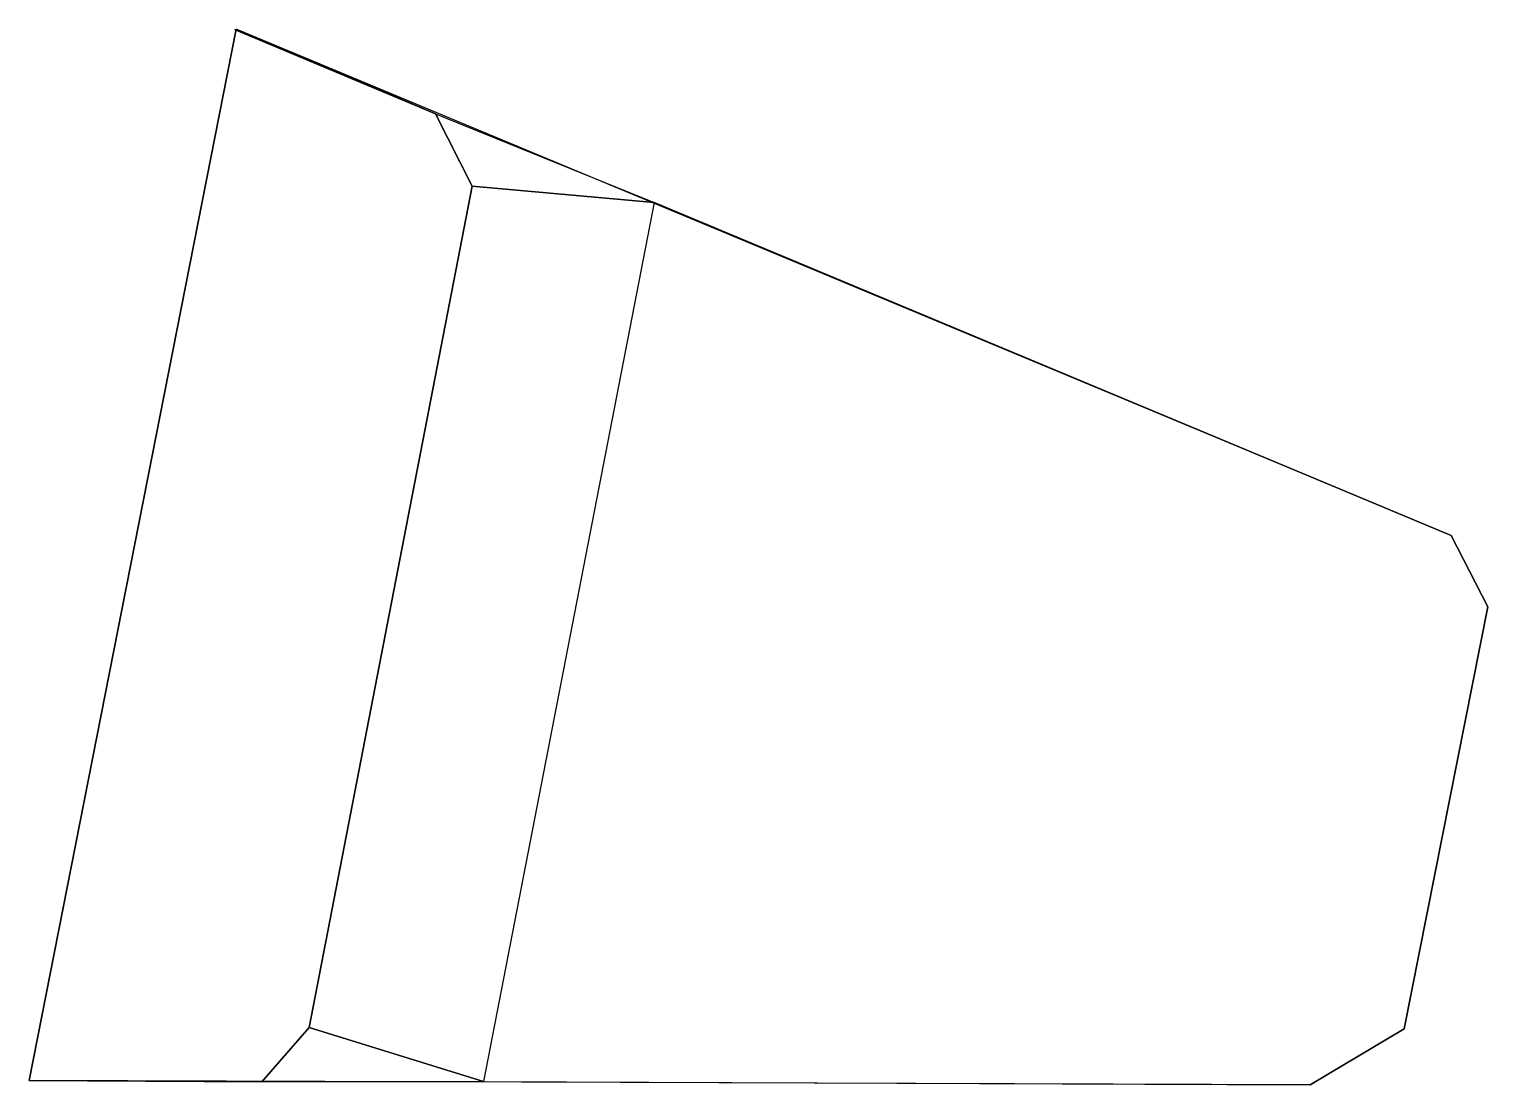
# Model space of a CAD drawing. Extents: x 0.002 to 0.829, y -0.002 to 0.596.
import ezdxf

# ---------------------------------------------------------------- set-up
doc = ezdxf.new("R2010")
doc.units = 0
doc.header["$LTSCALE"] = 2
doc.layers.get('0').update_dxf_attribs({"linetype": 'CONTINUOUS'})

msp = doc.modelspace()

# ---------------------------------------------------------------- linework, layer by layer
at = {"color": 0, "linetype": 'BYBLOCK'}
for points, invisible_edges in [([(0.13418, -0.00043, 0.762), (0.2327, 0.54837, 0.762), (0.11964, 0.59644, 0.762), (0.00216, 0.00025, 0.762)], 1), ([(0.11867, 0.59631, 0.762), (0.2327, 0.54837, 0.762), (0.35664, 0.49814, 0.4572), (0.11867, 0.59631)], 4), ([(0.80859, 0.30937, 0.4572), (0.80859, 0.30937), (0.11964, 0.59644), (0.35664, 0.49814, 0.4572)], 4), ([(0.25337, 0.50735, 0.762), (0.16104, 0.03038, 0.762), (0.13418, -0.00043, 0.762), (0.2327, 0.54837, 0.762)], 4), ([(0.72878, -0.00215, 0.4572), (0.80859, 0.30937, 0.4572), (0.35664, 0.49814, 0.4572), (0.25993, -0.00026, 0.4572)], 1), ([(0.82947, 0.26893, 0.4572), (0.78195, 0.02969, 0.4572), (0.72878, -0.00215, 0.4572), (0.80859, 0.30937, 0.4572)], 4), ([(0.00216, 0.00025), (0.00216, 0.00025, 0.762), (0.13418, -0.00043, 0.762), (0.25993, -0.00026, 0.4572)], 8), ([(0.25993, -0.00026, 0.4572), (0.72878, -0.00215, 0.4572), (0.72878, -0.00215), (0.00216, 0.00025)], 8)]:
    msp.add_3dface(points, dxfattribs=dict(at, invisible_edges=invisible_edges))
for points in [[(0.00216, 0.00025, 0.762), (0.11964, 0.59644, 0.762), (0.11964, 0.59644), (0.00216, 0.00025)], [(0.25337, 0.50735, 0.762), (0.2327, 0.54837, 0.762), (0.35664, 0.49814, 0.4572), (0.25337, 0.50735, 0.762)], [(0.25993, -0.00026, 0.4572), (0.16104, 0.03038, 0.762), (0.25337, 0.50735, 0.762), (0.35664, 0.49814, 0.4572)], [(0.82947, 0.26893), (0.80859, 0.30937), (0.80859, 0.30937, 0.4572), (0.82947, 0.26893, 0.4572)], [(0.78195, 0.02969, 0.4572), (0.82947, 0.26893, 0.4572), (0.82947, 0.26893), (0.78195, 0.02969)], [(0.25993, -0.00026, 0.4572), (0.13418, -0.00043, 0.762), (0.16104, 0.03038, 0.762), (0.25993, -0.00026, 0.4572)], [(0.72878, -0.00215, 0.4572), (0.78195, 0.02969, 0.4572), (0.78195, 0.02969), (0.72878, -0.00215)]]:
    msp.add_3dface(points, dxfattribs=at)

doc.saveas('drawing.dxf')
